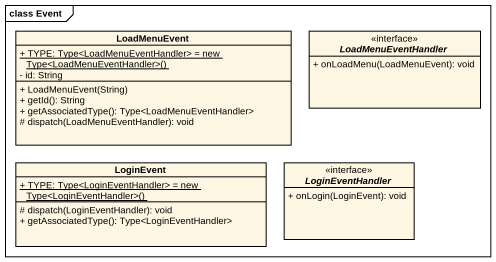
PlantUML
@startuml
mainframe class Event
hide circle
hide empty members
skinparam classAttributeIconSize 0
class LoadMenuEvent {
  {static} {field} + TYPE: Type<LoadMenuEventHandler> = new Type<LoadMenuEventHandler>()
  - id: String
  + LoadMenuEvent(String)
  + getId(): String
  + getAssociatedType(): Type<LoadMenuEventHandler>
  # dispatch(LoadMenuEventHandler): void
}
interface LoadMenuEventHandler <<interface>> {
  + onLoadMenu(LoadMenuEvent): void
}
class LoginEvent {
  {static} {field} + TYPE: Type<LoginEventHandler> = new Type<LoginEventHandler>()
  # dispatch(LoginEventHandler): void
  + getAssociatedType(): Type<LoginEventHandler>
}
interface LoginEventHandler <<interface>> {
  + onLogin(LoginEvent): void
}
@enduml
